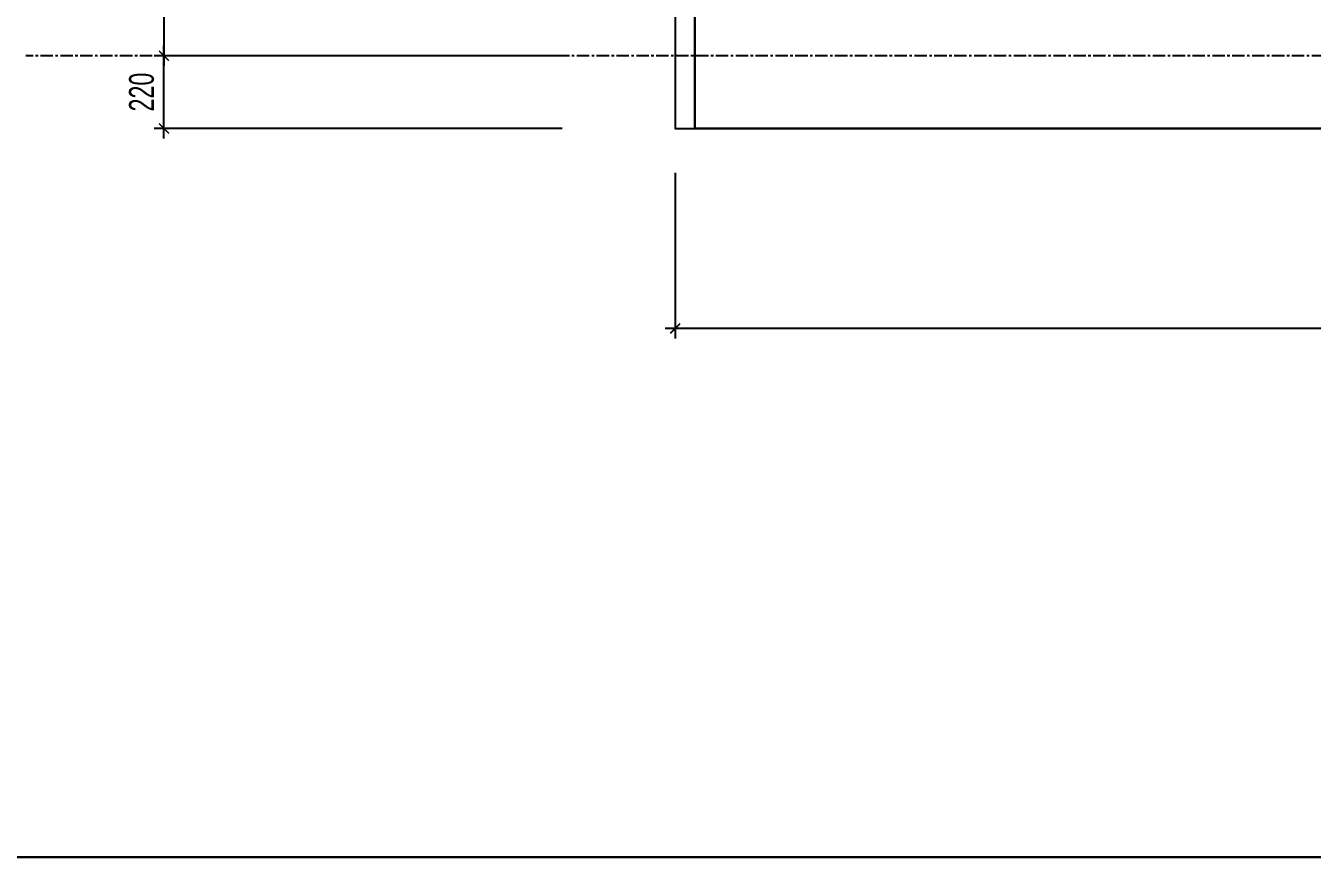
# Model space of a CAD drawing. Header units: inches. Extents: x 2 to 32666, y -5537 to 22.
# Drawn here: x 13816.3 to 13945.9, y -4486.9 to -4403.2 of the extents above; entities that cross this region are included whole.
import ezdxf
from ezdxf.enums import TextEntityAlignment as Align

# ---------------------------------------------------------------- set-up
doc = ezdxf.new("R2010")
doc.units = ezdxf.units.IN
doc.header["$MEASUREMENT"] = 0
doc.linetypes.add('CENTER', pattern=[2, 1.25, -0.25, 0.25, -0.25])
doc.layers.get('Defpoints').update_dxf_attribs({"lineweight": 9})
for name, color, linetype in [('2', 2, 'Continuous'), ('3', 3, 'Continuous'), ('7', 7, 'Continuous'), ('DIM', 8, 'Continuous'), ('Tim truc', 8, 'Continuous')]:
    doc.layers.add(name, color=color, linetype=linetype)
doc.layers.add('Cover text', color=7, linetype='Continuous', true_color=0x52370f)
doc.styles.add('ST1', font='vnshx.shx', dxfattribs={"width": 0.7})
doc.styles.add('TIEU DE', font='Vharialn.ttf')
doc.dimstyles.new('30', dxfattribs={"dimtxt": 2.5, "dimasz": 1, "dimexe": 1, "dimexo": 0, "dimgap": 1, "dimtad": 1, "dimdec": 0, "dimlfac": 30, "dimzin": 0, "dimdsep": 46, "dimtxsty": 'ST1', "dimblk": 'ARCHTICK', "dimcen": 1, "dimdle": 1, "dimclrd": 8, "dimclre": 8, "dimclrt": 3, "dimadec": 0, "dimazin": 0, "dimtfac": 1, "dimtdec": 0, "dimtix": 1, "dimtmove": 1, "dimatfit": 0, "dimldrblk": 'DOT', "dimfxl": 0.18, "dimtfill": 1, "dimtolj": 1, "dimtzin": 0, "dimlwd": -1, "dimlwe": -1, "dimarcsym": 2})

# ---------------------------------------------------------------- blocks, each defined once
blk = doc.blocks.new('kt kien truc 1')
at = {"layer": '7', "color": 147, "linetype": 'Continuous'}
blk.add_lwpolyline([(12.33, 57.61), (581.67, 57.61), (581.67, 409.19), (12.33, 409.19)], close=True, dxfattribs=at)
at = {"layer": 'Cover text', "ltscale": 0.5, "style": 'TIEU DE'}
for tag, p in [('TENBANVE', (45.93, 14.6)), ('STT', (555.05, 15.58))]:
    blk.add_attdef(tag, text='', height=2, dxfattribs=at).set_placement(p, align=Align.MIDDLE_CENTER)
blk = doc.blocks.new('_ArchTick')
at = {"color": 0, "linetype": 'ByBlock', "const_width": 0.15}
blk.add_lwpolyline([(-0.5, -0.5), (0.5, 0.5)], dxfattribs=at)
blk = doc.blocks.new('*D6340')
at = {"layer": 'Defpoints', "color": 0, "transparency": 16777216}
for p in [(13842.85, -4208.52), (13830.25, -4406.2), (13842.85, -4406.2)]:
    blk.add_point(p, dxfattribs=at)
at = {"layer": 'DIM', "color": 8, "linetype": 'Continuous', "transparency": 16777216}
for p, q in [((13830.25, -4207.52), (13830.25, -4407.2)), ((13842.85, -4208.52), (13829.25, -4208.52)), ((13842.85, -4406.2), (13829.25, -4406.2))]:
    blk.add_line(p, q, dxfattribs=at)
at = {"layer": 'DIM', "color": 8, "transparency": 16777216}
for p, rotation in [((13830.25, -4208.52), 90), ((13830.25, -4406.2), 270)]:
    blk.add_blockref('_ArchTick', p, dxfattribs=dict(at, rotation=rotation))
at = {"layer": 'DIM', "color": 3, "transparency": 16777216, "insert": (13828, -4307.36), "char_height": 2.5, "attachment_point": 5, "rotation": 90, "style": 'ST1', "bg_fill": 3, "box_fill_scale": 1.25, "bg_fill_color": 256, "bg_fill_true_color": 13158600, "bg_fill_transparency": 0}
blk.add_mtext('\\A1;5930', dxfattribs=at)
blk = doc.blocks.new('_Dot')
at = {"color": 0, "linetype": 'ByBlock', "lineweight": -2}
blk.add_line((-0.5, 0), (-1, 0), dxfattribs=at)
at = {"color": 0, "linetype": 'ByBlock', "const_width": 0.5}
blk.add_lwpolyline([(-0.25, 0, 1), (0.25, 0, 1)], format="xyb", close=True, dxfattribs=at)
blk = doc.blocks.new('*D6342')
at = {"layer": 'Defpoints', "color": 0, "transparency": 16777216}
for p in [(13830.25, -4406.2), (13870.35, -4406.2), (13870.35, -4413.53)]:
    blk.add_point(p, dxfattribs=at)
at = {"layer": 'DIM', "color": 8, "linetype": 'Continuous', "transparency": 16777216}
for p, q in [((13830.25, -4414.53), (13830.25, -4405.2)), ((13870.35, -4406.2), (13829.25, -4406.2)), ((13870.35, -4413.53), (13829.25, -4413.53))]:
    blk.add_line(p, q, dxfattribs=at)
at = {"layer": 'DIM', "color": 8, "transparency": 16777216}
for p, rotation in [((13830.25, -4406.2), 90), ((13830.25, -4413.53), 270)]:
    blk.add_blockref('_ArchTick', p, dxfattribs=dict(at, rotation=rotation))
at = {"layer": 'DIM', "color": 3, "transparency": 16777216, "insert": (13828, -4409.86), "char_height": 2.5, "attachment_point": 5, "rotation": 90, "style": 'ST1', "bg_fill": 3, "box_fill_scale": 1.25, "bg_fill_color": 256, "bg_fill_true_color": 13158600, "bg_fill_transparency": 0}
blk.add_mtext('\\A1;220', dxfattribs=at)
blk = doc.blocks.new('*D6344')
at = {"layer": 'Defpoints', "color": 0, "transparency": 16777216}
for p in [(13881.73, -4418.01), (14057.07, -4418.01), (13881.73, -4433.67)]:
    blk.add_point(p, dxfattribs=at)
at = {"layer": 'DIM', "color": 8, "linetype": 'Continuous', "transparency": 16777216}
for p, q in [((13881.73, -4418.01), (13881.73, -4434.67)), ((14057.07, -4418.01), (14057.07, -4434.67)), ((14058.07, -4433.67), (13880.73, -4433.67))]:
    blk.add_line(p, q, dxfattribs=at)
at = {"layer": 'DIM', "color": 8, "transparency": 16777216, "rotation": 180}
blk.add_blockref('_ArchTick', (13881.73, -4433.67), dxfattribs=at)
at = {"layer": 'DIM', "color": 8, "transparency": 16777216}
blk.add_blockref('_ArchTick', (14057.07, -4433.67), dxfattribs=at)
at = {"layer": 'DIM', "color": 3, "transparency": 16777216, "insert": (13969.4, -4431.42), "char_height": 2.5, "attachment_point": 5, "style": 'ST1', "bg_fill": 3, "box_fill_scale": 1.25, "bg_fill_color": 256, "bg_fill_true_color": 13158600, "bg_fill_transparency": 0}
blk.add_mtext('\\A1;5260', dxfattribs=at)

msp = doc.modelspace()

# ---------------------------------------------------------------- linework, layer by layer
at = {"layer": '2'}
for points in [[(13883.6898, -4201.1834), (13881.7333, -4201.1834), (13881.7333, -4413.5314), (13883.6898, -4413.5314)], [(14050.0681, -4201.1834), (13883.6898, -4201.1834), (13883.6898, -4413.5314), (14050.0681, -4413.5314)], [(13883.6898, -4401.8692), (14050.0681, -4401.8692), (14050.0681, -4413.5314), (13883.6898, -4413.5314)]]:
    msp.add_lwpolyline(points, close=True, dxfattribs=at)
at = {"layer": 'DIM'}
msp.add_lwpolyline([(13690.1005, -4135.3349), (14259.4384, -4135.3349), (14259.4384, -4486.9148), (13690.1005, -4486.9148)], close=True, dxfattribs=at)
at = {"layer": 'Tim truc', "linetype": 'CENTER'}
msp.add_line((14057.0685, -4406.1976), (13816.3297, -4406.1976), dxfattribs=at)

# ---------------------------------------------------------------- block references
at = {"layer": '3'}
msp.add_blockref('kt kien truc 1', (13677.7695, -4544.5249), dxfattribs=at)

# ---------------------------------------------------------------- next in the draw order: dimensions: what is measured, and where the dimension line sits
at = {"layer": 'DIM'}
dim = msp.add_linear_dim(base=(13830.2521, -4406.1976), p1=(13842.8523, -4208.5172), p2=(13842.8523, -4406.1976), angle=90, dimstyle='30', dxfattribs=at)
dim.commit()
dim.dimension.update_dxf_attribs({"geometry": '*D6340', "text_midpoint": (13828.0021, -4307.3574)})
dim = msp.add_linear_dim(base=(13881.7333, -4433.6659), p1=(14057.0685, -4418.0147), p2=(13881.7333, -4418.0147), dimstyle='30', dxfattribs=at)
dim.commit()
dim.dimension.update_dxf_attribs({"geometry": '*D6344', "text_midpoint": (13969.4009, -4431.4159)})

# ---------------------------------------------------------------- next in the draw order: dimensions: what is measured, and where the dimension line sits
dim = msp.add_linear_dim(base=(13830.2521, -4406.1976), p1=(13870.3454, -4413.5314), p2=(13870.3454, -4406.1976), angle=90, dimstyle='30', dxfattribs=at)
dim.commit()
dim.dimension.update_dxf_attribs({"geometry": '*D6342', "text_midpoint": (13828.0021, -4409.8645)})

doc.saveas('drawing.dxf')
